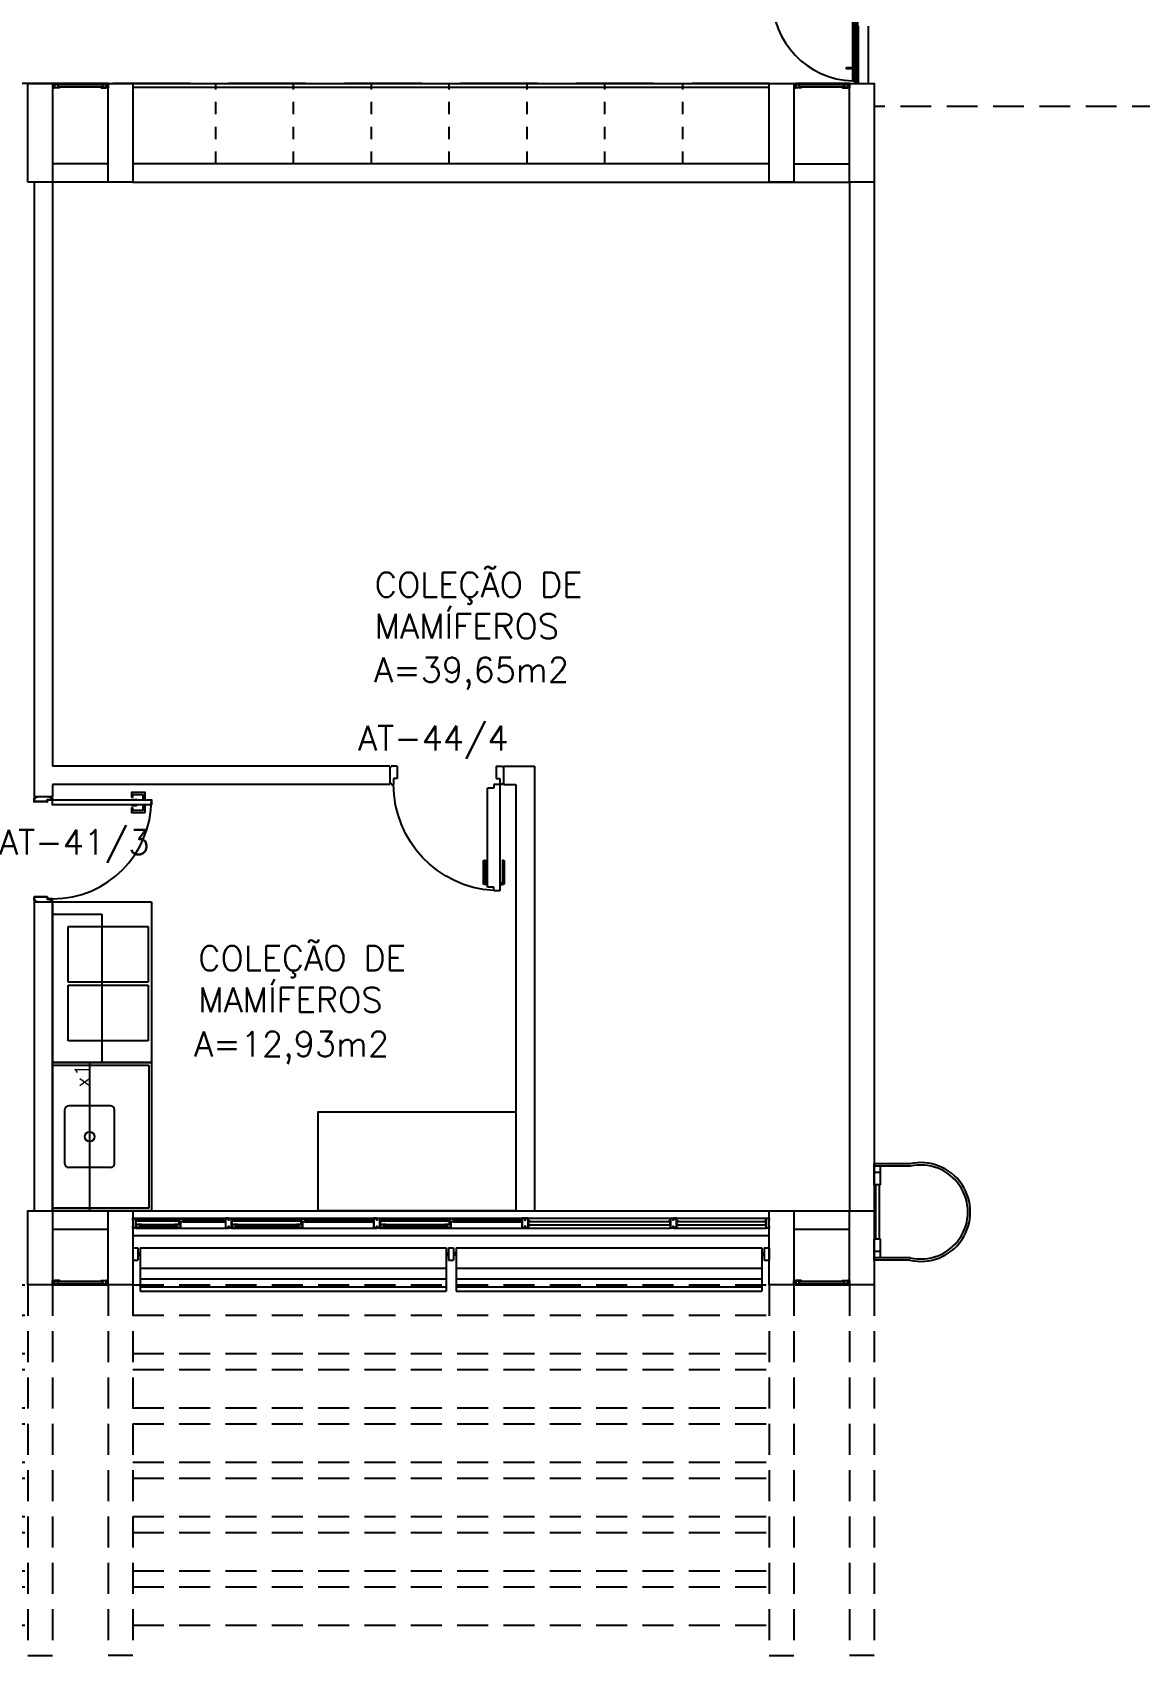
# Model space of a CAD drawing. Header units: millimetres. Extents: x 2128 to 2646, y 1972 to 2207.
# Drawn here: x 2352.65 to 2361.61, y 2006.32 to 2019.45 of the extents above; entities that cross this region are included whole.
import ezdxf

# ---------------------------------------------------------------- set-up
doc = ezdxf.new("R2010")
doc.units = ezdxf.units.MM
doc.linetypes.add('HIDDEN', pattern=[0.375, 0.25, -0.125])
doc.linetypes.add('HIDDEN2', pattern=[4.7625, 3.175, -1.5875])
for name, color, linetype in [('AM-PROJEÇÃO', 1, 'HIDDEN2'), ('AM-TEXTO', 2, 'Continuous'), ('AR-ALV', 2, 'Continuous'), ('AR-ARMÁRIOINF', 1, 'Continuous'), ('AR-ARMÁRIOSUP', 1, 'Continuous'), ('AR-BANCADAS', 1, 'Continuous'), ('AR-CORRIMAO-V', 52, 'Continuous'), ('AR-ESQ', 1, 'Continuous'), ('AR-ESTC', 3, 'Continuous'), ('AR-PORTA', 1, 'Continuous'), ('AR-PROJ', 1, 'HIDDEN'), ('AR-VIDRO', 2, 'Continuous'), ('BC- VISTA', 1, 'Continuous'), ('BC-CUBA', 1, 'Continuous'), ('BR-LINHAS', 1, 'Continuous'), ('BR-MONTANTE', 242, 'Continuous'), ('BR-PAINEL', 1, 'Continuous'), ('BR-SUPORTE', 1, 'Continuous'), ('COZ1', 1, 'Continuous'), ('DT-ESQ-BAGUETE-C', 1, 'Continuous'), ('DT-ESQ-BAGUETE-V', 1, 'Continuous'), ('DT-ESQ-CHAPA DOBRADA-V', 1, 'Continuous'), ('DT-ESQ-MARCO-V', 1, 'Continuous'), ('DT-ESQ-PERFIL CADEIRA-C', 2, 'Continuous'), ('DT-ESQ-PERFIL CADEIRA-V', 2, 'Continuous'), ('DT-ESQ-PERFIL U SIMPLES-C', 2, 'Continuous'), ('DT-ESQ-PERFIL U-C', 2, 'Continuous'), ('DT-ESQ-PERFIL U-V', 1, 'Continuous'), ('DT-ESQ-VENEZIANA-C', 1, 'Continuous'), ('DT-ESQ-VENEZIANA-V', 1, 'Continuous'), ('DT-ESQ-VIDRO-C', 2, 'Continuous'), ('DT-TXTMOD', 1, 'Continuous'), ('ENDEREÇO', 2, 'Continuous'), ('EQUIPAMENTO', 2, 'Continuous'), ('maçaneta', 1, 'Continuous'), ('montantes', 1, 'Continuous'), ('mov', 1, 'Continuous'), ('PG-PROJ', 1, 'HIDDEN'), ('PLAT-CONG', 7, 'Continuous'), ('PM-PERFIL U-C', 2, 'Continuous'), ('pm1', 2, 'Continuous'), ('pm2', 2, 'Continuous'), ('TEXTO', 2, 'Continuous'), ('Área', 2, 'Continuous')]:
    doc.layers.add(name, color=color, linetype=linetype)
doc.styles.add('S10', font='simplex.shx', dxfattribs={"height": 0.1})
doc.styles.add('S12', font='simplex.shx', dxfattribs={"width": 1.1, "height": 0.12})
doc.styles.add('UNB-100', font='simplex.shx', dxfattribs={"height": 0.2})
doc.styles.add('UNB1-100', font='simplex.shx', dxfattribs={"height": 0.2})

# ---------------------------------------------------------------- blocks, each defined once
blk = doc.blocks.new('A$C53EB3577')
at = {"layer": 'AR-CORRIMAO-V'}
for p, q in [((4.075, 6.008), (4.075, 5.546)), ((4.155, 6.008), (4.155, 5.546))]:
    blk.add_line(p, q, dxfattribs=at)
at = {"layer": 'AR-PROJ'}
blk.add_line((6.916, 5.358), (4.205, 5.358), dxfattribs=at)
blk = doc.blocks.new('pe80-alv-01p')
at = {"layer": 'maçaneta'}
for p, q in [((-0.165, 0.775), (-0.165, 0.945)), ((-0.13, 0.96), (-0.15, 0.96)), ((-0.15, 0.76), (-0.15, 0.945)), ((-0.13, 0.945), (-0.15, 0.945)), ((-0.03, 0.96), (-0.01, 0.96)), ((-0.03, 0.945), (-0.01, 0.945)), ((-0.01, 0.76), (-0.01, 0.945)), ((0.005, 0.775), (0.005, 0.945))]:
    blk.add_line(p, q, dxfattribs=at)
for centre, start, end in [((-0.15, 0.945), 90, 180), ((-0.01, 0.945), 360, 90), ((-0.15, 0.775), 180, 270), ((-0.01, 0.775), 270, 360)]:
    blk.add_arc(centre, 0.015, start, end, dxfattribs=at)
at = {"layer": 'mov'}
blk.add_arc((-0.03, 0.15), 0.86, 93.333, 180, dxfattribs=at)
at = {"layer": 'pm1'}
for p, q in [((-0.13, 0.98), (-0.13, 0.18)), ((-0.08, 0.98), (-0.13, 0.98)), ((-0.03, 1.01), (-0.08, 1.01)), ((-0.08, 1.01), (-0.08, 0.98)), ((-0.03, 1.01), (-0.03, 1.01)), ((-0.03, 0.15), (-0.03, 1.01)), ((-0.91, 0.14), (-0.92, 0.14)), ((-0.92, 0.01), (-0.92, 0.14)), ((-0.91, 0.15), (-0.89, 0.15)), ((-0.91, 0.15), (-0.91, 0.14)), ((-0.89, 0.1), (-0.89, 0.15)), ((-0.08, 0.18), (-0.13, 0.18)), ((-0.08, 0.15), (-0.08, 0.18)), ((-0.03, 0.15), (-0.08, 0.15)), ((-0.01, 0.15), (-0.03, 0.15)), ((-0.03, 0.1), (-0.03, 0.15)), ((-0.03, 0.15), (-0.03, 0.15)), ((-0.01, 0.15), (-0.01, 0.14)), ((0.01, 0.15), (0.01, 0.15)), ((-0.91, 0.01), (-0.92, 0.01)), ((-0.91, 0), (-0.91, 0.01)), ((-0.86, 0.1), (-0.89, 0.1)), ((-0.86, 0), (-0.86, 0.1)), ((-0.86, 0), (-0.86, 0)), ((-0.06, 0), (-0.06, 0.1)), ((-0.06, 0.1), (-0.03, 0.1)), ((-0.06, 0), (-0.06, 0)), ((-0.06, 0), (-0.01, 0)), ((-0.01, 0), (-0.01, 0.01)), ((-0.86, 0), (-0.91, 0))]:
    blk.add_line(p, q, dxfattribs=at)
at = {"layer": 'pm2'}
for p, q in [((-0.01, 0.14), (0, 0.14)), ((0, 0.01), (0, 0.14)), ((-0.01, 0.01), (0, 0.01))]:
    blk.add_line(p, q, dxfattribs=at)
blk = doc.blocks.new('CUBAbnc-01P')
at = {"layer": 'COZ1'}
for p, q in [((-0.25, -0.4705), (-0.25, -0.1305)), ((-0.22, -0.1005), (0.22, -0.1005)), ((0.25, -0.4705), (0.25, -0.1305)), ((-0.22, -0.5005), (0.22, -0.5005))]:
    blk.add_line(p, q, dxfattribs=at)
blk.add_circle((0, -0.3005), 0.04, dxfattribs=at)
for centre, start, end in [((-0.22, -0.1305), 90, 180), ((0.22, -0.1305), 0, 90), ((-0.22, -0.4705), 180, 270), ((0.22, -0.4705), 270, 0)]:
    blk.add_arc(centre, 0.03, start, end, dxfattribs=at)
blk = doc.blocks.new('BCP01')
at = {"layer": 'BC- VISTA'}
for p, q in [((0, -0.02), (0.78, -0.02)), ((0.78, -0.02), (0.78, -1.18)), ((0.78, -1.18), (0, -1.18))]:
    blk.add_line(p, q, dxfattribs=at)
blk.add_lwpolyline([(0.8, 0), (0.8, -1.2), (0, -1.2), (0, 0)], close=True, dxfattribs=at)
at = {"layer": 'BC-CUBA', "rotation": 90}
blk.add_blockref('CUBAbnc-01P', (0, -0.6), dxfattribs=at)
blk = doc.blocks.new('BCP12')
at = {"layer": 'BC- VISTA'}
blk.add_lwpolyline([(0.8, 0), (0.8, -1.3), (0, -1.3), (0, 0)], close=True, dxfattribs=at)
blk = doc.blocks.new('AIRG1')
at = {"layer": 'AM-PROJEÇÃO'}
blk.add_lwpolyline([(0, 0), (0.45, 0), (0.45, -0.65), (0, -0.65)], close=True, dxfattribs=at)
blk = doc.blocks.new('BCL11')
at = {"layer": 'BC- VISTA'}
blk.add_lwpolyline([(0.8, 0), (0.8, -1.6), (0, -1.6), (0, 0)], close=True, dxfattribs=at)
blk = doc.blocks.new('PS4')
at = {"layer": 'AM-PROJEÇÃO'}
blk.add_lwpolyline([(0.3, 0), (0.3, -1.2), (0, -1.2), (0, 0)], close=True, dxfattribs=at)
blk = doc.blocks.new('AS4')
at = {"layer": 'AM-PROJEÇÃO'}
blk.add_lwpolyline([(0.4, 0), (0.4, -1.2), (0, -1.2), (0, 0)], close=True, dxfattribs=at)
blk = doc.blocks.new('EF39-P')
at = {"layer": 'DT-ESQ-BAGUETE-C', "ltscale": 0.1}
for points in [[(0.073, -0.125), (0.06, -0.125), (0.06, -0.124), (0.073, -0.124, 0.414214), (0.073, -0.123), (0.073, -0.112, 0.414214), (0.073, -0.112), (0.06, -0.112), (0.06, -0.11), (0.073, -0.11, -0.414214), (0.075, -0.112), (0.075, -0.124, -0.414214)], [(0.339, -0.125), (0.352, -0.125), (0.352, -0.124), (0.339, -0.124, -0.414214), (0.339, -0.123), (0.339, -0.112, -0.414214), (0.339, -0.112), (0.352, -0.112), (0.352, -0.11), (0.339, -0.11, 0.414214), (0.337, -0.112), (0.337, -0.124, 0.414214)], [(0.422, -0.08), (0.409, -0.08), (0.409, -0.078), (0.422, -0.078, 0.414214), (0.422, -0.078), (0.422, -0.067, 0.414214), (0.422, -0.067), (0.409, -0.067), (0.409, -0.065), (0.422, -0.065, -0.414214), (0.424, -0.067), (0.424, -0.078, -0.414214)], [(0.702, -0.08), (0.715, -0.08), (0.715, -0.078), (0.702, -0.078, -0.414214), (0.702, -0.078), (0.702, -0.067, -0.414214), (0.702, -0.067), (0.715, -0.067), (0.715, -0.065), (0.702, -0.065, 0.414214), (0.7, -0.067), (0.7, -0.078, 0.414214)], [(0.848, -0.125), (0.835, -0.125), (0.835, -0.124), (0.848, -0.124, 0.414214), (0.848, -0.123), (0.848, -0.112, 0.414214), (0.848, -0.112), (0.835, -0.112), (0.835, -0.11), (0.848, -0.11, -0.414214), (0.85, -0.112), (0.85, -0.124, -0.414214)], [(1.326, -0.125), (1.34, -0.125), (1.34, -0.124), (1.327, -0.124, -0.414214), (1.326, -0.123), (1.326, -0.112, -0.414214), (1.327, -0.112), (1.34, -0.112), (1.34, -0.11), (1.326, -0.11, 0.414214), (1.325, -0.112), (1.325, -0.124, 0.414214)], [(1.41, -0.08), (1.396, -0.08), (1.396, -0.078), (1.409, -0.078, 0.414214), (1.41, -0.078), (1.41, -0.067, 0.414214), (1.409, -0.067), (1.396, -0.067), (1.396, -0.065), (1.41, -0.065, -0.414214), (1.411, -0.067), (1.411, -0.078, -0.414214)], [(1.901, -0.08), (1.915, -0.08), (1.915, -0.078), (1.902, -0.078, -0.414214), (1.901, -0.078), (1.901, -0.067, -0.414214), (1.902, -0.067), (1.915, -0.067), (1.915, -0.065), (1.901, -0.065, 0.414214), (1.9, -0.067), (1.9, -0.078, 0.414214)], [(2.048, -0.125), (2.035, -0.125), (2.035, -0.124), (2.048, -0.124, 0.414214), (2.048, -0.123), (2.048, -0.112, 0.414214), (2.048, -0.112), (2.035, -0.112), (2.035, -0.11), (2.048, -0.11, -0.414214), (2.05, -0.112), (2.05, -0.124, -0.414214)], [(2.526, -0.125), (2.54, -0.125), (2.54, -0.124), (2.527, -0.124, -0.414214), (2.526, -0.123), (2.526, -0.112, -0.414214), (2.527, -0.112), (2.54, -0.112), (2.54, -0.11), (2.526, -0.11, 0.414214), (2.525, -0.112), (2.525, -0.124, 0.414214)], [(2.61, -0.08), (2.596, -0.08), (2.596, -0.078), (2.609, -0.078, 0.414214), (2.61, -0.078), (2.61, -0.067, 0.414214), (2.609, -0.067), (2.596, -0.067), (2.596, -0.065), (2.61, -0.065, -0.414214), (2.611, -0.067), (2.611, -0.078, -0.414214)], [(3.101, -0.08), (3.115, -0.08), (3.115, -0.078), (3.102, -0.078, -0.414214), (3.101, -0.078), (3.101, -0.067, -0.414214), (3.102, -0.067), (3.115, -0.067), (3.115, -0.065), (3.101, -0.065, 0.414214), (3.1, -0.067), (3.1, -0.078, 0.414214)]]:
    blk.add_lwpolyline(points, format="xyb", close=True, dxfattribs=at)
at = {"layer": 'DT-ESQ-BAGUETE-V', "ltscale": 0.1}
for p, q in [((0.073, -0.11), (0.339, -0.11)), ((0.422, -0.065), (0.702, -0.065)), ((0.848, -0.11), (1.326, -0.11)), ((1.41, -0.065), (1.901, -0.065)), ((2.048, -0.11), (2.526, -0.11)), ((2.61, -0.065), (3.101, -0.065))]:
    blk.add_line(p, q, dxfattribs=at)
at = {"layer": 'DT-ESQ-CHAPA DOBRADA-V', "ltscale": 0.1}
for p, q in [((0.025, -0.077), (0.374, -0.077)), ((0.025, -0.08), (0.374, -0.08)), ((0.8, -0.077), (1.361, -0.077)), ((0.8, -0.08), (1.361, -0.08)), ((2, -0.077), (2.561, -0.077)), ((2, -0.08), (2.561, -0.08))]:
    blk.add_line(p, q, dxfattribs=at)
at = {"layer": 'DT-ESQ-MARCO-V', "ltscale": 0.1}
for p, q in [((3.198, -0.06), (4.351, -0.06)), ((4.398, -0.06), (5.126, -0.06)), ((3.198, -0.14), (4.351, -0.14)), ((4.398, -0.14), (5.126, -0.14))]:
    blk.add_line(p, q, dxfattribs=at)
at = {"layer": 'DT-ESQ-PERFIL CADEIRA-C', "ltscale": 0.1}
for p, q in [((0.376, -0.088), (0.422, -0.088)), ((0.75, -0.088), (0.702, -0.088)), ((1.363, -0.088), (1.41, -0.088)), ((1.95, -0.088), (1.901, -0.088)), ((2.563, -0.088), (2.61, -0.088)), ((3.15, -0.088), (3.101, -0.088)), ((0.025, -0.134), (0.073, -0.134)), ((0.385, -0.134), (0.339, -0.134)), ((0.8, -0.134), (0.848, -0.134)), ((1.373, -0.134), (1.326, -0.134)), ((2, -0.134), (2.048, -0.134)), ((2.573, -0.134), (2.526, -0.134))]:
    blk.add_line(p, q, dxfattribs=at)
for points in [[(0.073, -0.135), (0.025, -0.135), (0.025, -0.134), (0.06, -0.134, -0.198912), (0.059, -0.133, -0.198913), (0.058, -0.132), (0.058, -0.112, 0.414214), (0.058, -0.112), (0.025, -0.112), (0.025, -0.11), (0.058, -0.11, -0.414214), (0.06, -0.112), (0.06, -0.124), (0.06, -0.125), (0.06, -0.132), (0.073, -0.132, -1)], [(0.339, -0.132, 1), (0.339, -0.135), (0.385, -0.135, 0.414214), (0.387, -0.133), (0.387, -0.112, 0.414214), (0.385, -0.11), (0.354, -0.11, 0.414214), (0.352, -0.112), (0.352, -0.132)], [(0.352, -0.134, 0.198913), (0.354, -0.133, 0.198913), (0.354, -0.132), (0.354, -0.112, -0.414214), (0.354, -0.112), (0.385, -0.112, -0.414214), (0.386, -0.112), (0.386, -0.133, -0.414214), (0.385, -0.134)], [(0.422, -0.087, -1), (0.422, -0.09), (0.376, -0.09, -0.414214), (0.374, -0.088), (0.374, -0.067, -0.414214), (0.376, -0.065), (0.407, -0.065, -0.414214), (0.409, -0.067), (0.409, -0.087)], [(0.409, -0.088, -0.198913), (0.408, -0.088, -0.198913), (0.407, -0.087), (0.407, -0.067, 0.414214), (0.407, -0.067), (0.376, -0.067, 0.414214), (0.375, -0.067), (0.375, -0.088, 0.414214), (0.376, -0.088)], [(0.702, -0.09), (0.75, -0.09), (0.75, -0.088), (0.715, -0.088, 0.198912), (0.716, -0.088, 0.198913), (0.716, -0.087), (0.716, -0.067, -0.414214), (0.717, -0.067), (0.75, -0.067), (0.75, -0.065), (0.716, -0.065, 0.414214), (0.715, -0.067), (0.715, -0.078), (0.715, -0.08), (0.715, -0.087), (0.702, -0.087, 1)], [(0.848, -0.135), (0.8, -0.135), (0.8, -0.134), (0.835, -0.134, -0.198912), (0.834, -0.133, -0.198913), (0.833, -0.132), (0.833, -0.112, 0.414214), (0.833, -0.112), (0.8, -0.112), (0.8, -0.11), (0.833, -0.11, -0.414214), (0.835, -0.112), (0.835, -0.124), (0.835, -0.125), (0.835, -0.132), (0.848, -0.132, -1)], [(1.326, -0.132, 1), (1.326, -0.135), (1.373, -0.135, 0.414214), (1.375, -0.133), (1.375, -0.112, 0.414214), (1.373, -0.11), (1.341, -0.11, 0.414214), (1.34, -0.112), (1.34, -0.132)], [(1.34, -0.134, 0.198913), (1.341, -0.133, 0.198913), (1.341, -0.132), (1.341, -0.112, -0.414214), (1.342, -0.112), (1.373, -0.112, -0.414214), (1.373, -0.112), (1.373, -0.133, -0.414214), (1.373, -0.134)], [(1.41, -0.087, -1), (1.41, -0.09), (1.363, -0.09, -0.414214), (1.361, -0.088), (1.361, -0.067, -0.414214), (1.363, -0.065), (1.395, -0.065, -0.414214), (1.396, -0.067), (1.396, -0.087)], [(1.396, -0.088, -0.198913), (1.395, -0.088, -0.198913), (1.395, -0.087), (1.395, -0.067, 0.414214), (1.394, -0.067), (1.363, -0.067, 0.414214), (1.363, -0.067), (1.363, -0.088, 0.414214), (1.363, -0.088)], [(1.901, -0.09), (1.95, -0.09), (1.95, -0.088), (1.915, -0.088, 0.198912), (1.916, -0.088, 0.198913), (1.916, -0.087), (1.916, -0.067, -0.414214), (1.917, -0.067), (1.95, -0.067), (1.95, -0.065), (1.916, -0.065, 0.414214), (1.915, -0.067), (1.915, -0.078), (1.915, -0.08), (1.915, -0.087), (1.901, -0.087, 1)], [(2.048, -0.135), (2, -0.135), (2, -0.134), (2.035, -0.134, -0.198912), (2.034, -0.133, -0.198913), (2.033, -0.132), (2.033, -0.112, 0.414214), (2.033, -0.112), (2, -0.112), (2, -0.11), (2.033, -0.11, -0.414214), (2.035, -0.112), (2.035, -0.124), (2.035, -0.125), (2.035, -0.132), (2.048, -0.132, -1)], [(2.526, -0.132, 1), (2.526, -0.135), (2.573, -0.135, 0.414214), (2.575, -0.133), (2.575, -0.112, 0.414214), (2.573, -0.11), (2.541, -0.11, 0.414214), (2.54, -0.112), (2.54, -0.132)], [(2.54, -0.134, 0.198913), (2.541, -0.133, 0.198913), (2.541, -0.132), (2.541, -0.112, -0.414214), (2.542, -0.112), (2.573, -0.112, -0.414214), (2.573, -0.112), (2.573, -0.133, -0.414214), (2.573, -0.134)], [(2.61, -0.087, -1), (2.61, -0.09), (2.563, -0.09, -0.414214), (2.561, -0.088), (2.561, -0.067, -0.414214), (2.563, -0.065), (2.595, -0.065, -0.414214), (2.596, -0.067), (2.596, -0.087)], [(2.596, -0.088, -0.198913), (2.595, -0.088, -0.198913), (2.595, -0.087), (2.595, -0.067, 0.414214), (2.594, -0.067), (2.563, -0.067, 0.414214), (2.563, -0.067), (2.563, -0.088, 0.414214), (2.563, -0.088)], [(3.101, -0.09), (3.15, -0.09), (3.15, -0.088), (3.115, -0.088, 0.198912), (3.116, -0.088, 0.198913), (3.116, -0.087), (3.116, -0.067, -0.414214), (3.117, -0.067), (3.15, -0.067), (3.15, -0.065), (3.116, -0.065, 0.414214), (3.115, -0.067), (3.115, -0.078), (3.115, -0.08), (3.115, -0.087), (3.101, -0.087, 1)]]:
    blk.add_lwpolyline(points, format="xyb", close=True, dxfattribs=at)
at = {"layer": 'DT-ESQ-PERFIL CADEIRA-V', "ltscale": 0.1}
for p, q in [((0.407, -0.09), (0.702, -0.09)), ((1.395, -0.09), (1.901, -0.09)), ((2.595, -0.09), (3.101, -0.09)), ((0.073, -0.135), (0.339, -0.135)), ((0.848, -0.135), (1.326, -0.135)), ((2.048, -0.135), (2.526, -0.135))]:
    blk.add_line(p, q, dxfattribs=at)
at = {"layer": 'DT-ESQ-PERFIL U SIMPLES-C', "ltscale": 0.1}
for points in [[(0.376, -0.102), (0.384, -0.102), (0.384, -0.1), (0.376, -0.1, -0.414214), (0.375, -0.1), (0.375, -0.092, -0.414214), (0.376, -0.091), (0.384, -0.091), (0.384, -0.09), (0.376, -0.09, 0.414214), (0.374, -0.092), (0.374, -0.1, 0.414214)], [(0.385, -0.098), (0.377, -0.098), (0.377, -0.1), (0.385, -0.1, -0.414214), (0.386, -0.1), (0.386, -0.108, -0.414214), (0.385, -0.108), (0.377, -0.108), (0.377, -0.11), (0.385, -0.11, 0.414214), (0.387, -0.108), (0.387, -0.1, 0.414214)], [(1.363, -0.102), (1.371, -0.102), (1.371, -0.1), (1.363, -0.1, -0.414214), (1.363, -0.1), (1.363, -0.092, -0.414214), (1.363, -0.091), (1.371, -0.091), (1.371, -0.09), (1.363, -0.09, 0.414214), (1.361, -0.092), (1.361, -0.1, 0.414214)], [(1.373, -0.098), (1.365, -0.098), (1.365, -0.1), (1.373, -0.1, -0.414214), (1.373, -0.1), (1.373, -0.108, -0.414214), (1.373, -0.108), (1.365, -0.108), (1.365, -0.11), (1.373, -0.11, 0.414214), (1.375, -0.108), (1.375, -0.1, 0.414214)], [(2.563, -0.102), (2.571, -0.102), (2.571, -0.1), (2.563, -0.1, -0.414214), (2.563, -0.1), (2.563, -0.092, -0.414214), (2.563, -0.091), (2.571, -0.091), (2.571, -0.09), (2.563, -0.09, 0.414214), (2.561, -0.092), (2.561, -0.1, 0.414214)], [(2.573, -0.098), (2.565, -0.098), (2.565, -0.1), (2.573, -0.1, -0.414214), (2.573, -0.1), (2.573, -0.108, -0.414214), (2.573, -0.108), (2.565, -0.108), (2.565, -0.11), (2.573, -0.11, 0.414214), (2.575, -0.108), (2.575, -0.1, 0.414214)]]:
    blk.add_lwpolyline(points, format="xyb", close=True, dxfattribs=at)
at = {"layer": 'DT-ESQ-PERFIL U-C', "ltscale": 0.1}
for points in [[(0, -0.062, -0.414214), (0.001, -0.06), (0.023, -0.06, -0.414214), (0.025, -0.062), (0.025, -0.139, -0.414214), (0.023, -0.14), (0.001, -0.14, -0.414214), (0, -0.139), (0, -0.125), (0.001, -0.125), (0.001, -0.138, 0.414214), (0.002, -0.139), (0.023, -0.139, 0.414214), (0.023, -0.138), (0.023, -0.062, 0.414214), (0.023, -0.062), (0.002, -0.062, 0.414214), (0.001, -0.062), (0.001, -0.075), (0, -0.075)], [(0.775, -0.062, 0.414214), (0.773, -0.06), (0.751, -0.06, 0.414214), (0.75, -0.062), (0.75, -0.139, 0.414214), (0.751, -0.14), (0.773, -0.14, 0.414214), (0.775, -0.139), (0.775, -0.125), (0.773, -0.125), (0.773, -0.138, -0.414214), (0.773, -0.139), (0.752, -0.139, -0.414214), (0.751, -0.138), (0.751, -0.062, -0.414214), (0.752, -0.062), (0.773, -0.062, -0.414214), (0.773, -0.062), (0.773, -0.075), (0.775, -0.075)], [(0.775, -0.062, -0.414214), (0.776, -0.06), (0.798, -0.06, -0.414214), (0.8, -0.062), (0.8, -0.139, -0.414214), (0.798, -0.14), (0.776, -0.14, -0.414214), (0.775, -0.139), (0.775, -0.125), (0.776, -0.125), (0.776, -0.138, 0.414214), (0.777, -0.139), (0.798, -0.139, 0.414214), (0.798, -0.138), (0.798, -0.062, 0.414214), (0.798, -0.062), (0.777, -0.062, 0.414214), (0.776, -0.062), (0.776, -0.075), (0.775, -0.075)], [(1.975, -0.062, 0.414214), (1.973, -0.06), (1.951, -0.06, 0.414214), (1.95, -0.062), (1.95, -0.139, 0.414214), (1.951, -0.14), (1.973, -0.14, 0.414214), (1.975, -0.139), (1.975, -0.125), (1.973, -0.125), (1.973, -0.138, -0.414214), (1.973, -0.139), (1.952, -0.139, -0.414214), (1.951, -0.138), (1.951, -0.062, -0.414214), (1.952, -0.062), (1.973, -0.062, -0.414214), (1.973, -0.062), (1.973, -0.075), (1.975, -0.075)], [(1.975, -0.062, -0.414214), (1.976, -0.06), (1.998, -0.06, -0.414214), (2, -0.062), (2, -0.139, -0.414214), (1.998, -0.14), (1.976, -0.14, -0.414214), (1.975, -0.139), (1.975, -0.125), (1.976, -0.125), (1.976, -0.138, 0.414214), (1.977, -0.139), (1.998, -0.139, 0.414214), (1.998, -0.138), (1.998, -0.062, 0.414214), (1.998, -0.062), (1.977, -0.062, 0.414214), (1.976, -0.062), (1.976, -0.075), (1.975, -0.075)], [(3.175, -0.062, 0.414214), (3.173, -0.06), (3.151, -0.06, 0.414214), (3.15, -0.062), (3.15, -0.139, 0.414214), (3.151, -0.14), (3.173, -0.14, 0.414214), (3.175, -0.139), (3.175, -0.125), (3.173, -0.125), (3.173, -0.138, -0.414214), (3.173, -0.139), (3.152, -0.139, -0.414214), (3.151, -0.138), (3.151, -0.062, -0.414214), (3.152, -0.062), (3.173, -0.062, -0.414214), (3.173, -0.062), (3.173, -0.075), (3.175, -0.075)], [(3.2, -0.123), (3.2, -0.086), (3.213, -0.086, 1), (3.213, -0.083), (3.2, -0.083), (3.2, -0.062, 0.414214), (3.198, -0.06), (3.176, -0.06, 0.414214), (3.175, -0.062), (3.175, -0.075), (3.176, -0.075), (3.176, -0.062), (3.198, -0.062), (3.198, -0.083, 0.414214), (3.2, -0.084, 0.414214), (3.198, -0.086), (3.198, -0.123), (3.198, -0.139), (3.176, -0.139), (3.176, -0.125), (3.175, -0.125), (3.175, -0.139, 0.414214), (3.176, -0.14), (3.198, -0.14, 0.414214), (3.2, -0.139)], [(3.215, -0.086), (3.201, -0.086, 0.414214), (3.2, -0.087), (3.2, -0.114, 0.414214), (3.201, -0.116), (3.215, -0.116), (3.215, -0.114), (3.201, -0.114), (3.201, -0.087), (3.215, -0.087)], [(4.35, -0.123), (4.35, -0.086), (4.336, -0.086, -1), (4.336, -0.083), (4.35, -0.083), (4.35, -0.062, -0.414214), (4.351, -0.06), (4.373, -0.06, -0.414214), (4.375, -0.062), (4.375, -0.075), (4.373, -0.075), (4.373, -0.062), (4.351, -0.062), (4.351, -0.083, -0.414214), (4.35, -0.084, -0.414214), (4.351, -0.086), (4.351, -0.123), (4.351, -0.139), (4.373, -0.139), (4.373, -0.125), (4.375, -0.125), (4.375, -0.139, -0.414214), (4.373, -0.14), (4.351, -0.14, -0.414214), (4.35, -0.139)], [(4.335, -0.086), (4.348, -0.086, -0.414214), (4.35, -0.087), (4.35, -0.114, -0.414214), (4.348, -0.116), (4.335, -0.116), (4.335, -0.114), (4.348, -0.114), (4.348, -0.087), (4.335, -0.087)], [(4.4, -0.123), (4.4, -0.086), (4.413, -0.086, 1), (4.413, -0.083), (4.4, -0.083), (4.4, -0.062, 0.414214), (4.398, -0.06), (4.376, -0.06, 0.414214), (4.375, -0.062), (4.375, -0.075), (4.376, -0.075), (4.376, -0.062), (4.398, -0.062), (4.398, -0.083, 0.414214), (4.4, -0.084, 0.414214), (4.398, -0.086), (4.398, -0.123), (4.398, -0.139), (4.376, -0.139), (4.376, -0.125), (4.375, -0.125), (4.375, -0.139, 0.414214), (4.376, -0.14), (4.398, -0.14, 0.414214), (4.4, -0.139)], [(4.415, -0.086), (4.401, -0.086, 0.414214), (4.4, -0.087), (4.4, -0.114, 0.414214), (4.401, -0.116), (4.415, -0.116), (4.415, -0.114), (4.401, -0.114), (4.401, -0.087), (4.415, -0.087)], [(5.125, -0.123), (5.125, -0.086), (5.111, -0.086, -1), (5.111, -0.083), (5.125, -0.083), (5.125, -0.062, -0.414214), (5.126, -0.06), (5.148, -0.06, -0.414214), (5.15, -0.062), (5.15, -0.075), (5.148, -0.075), (5.148, -0.062), (5.126, -0.062), (5.126, -0.083, -0.414214), (5.125, -0.084, -0.414214), (5.126, -0.086), (5.126, -0.123), (5.126, -0.139), (5.148, -0.139), (5.148, -0.125), (5.15, -0.125), (5.15, -0.139, -0.414214), (5.148, -0.14), (5.126, -0.14, -0.414214), (5.125, -0.139)], [(5.11, -0.086), (5.123, -0.086, -0.414214), (5.125, -0.087), (5.125, -0.114, -0.414214), (5.123, -0.116), (5.11, -0.116), (5.11, -0.114), (5.123, -0.114), (5.123, -0.087), (5.11, -0.087)]]:
    blk.add_lwpolyline(points, format="xyb", close=True, dxfattribs=at)
for points in [[(3.2, -0.084), (3.213, -0.084)], [(4.35, -0.084), (4.336, -0.084)], [(4.4, -0.084), (4.413, -0.084)], [(5.125, -0.084), (5.111, -0.084)]]:
    blk.add_lwpolyline(points, dxfattribs=at)
at = {"layer": 'DT-ESQ-PERFIL U-V', "ltscale": 0.1}
for p, q in [((0.023, -0.06), (0.751, -0.06)), ((0.798, -0.06), (1.951, -0.06)), ((1.998, -0.06), (3.151, -0.06)), ((0.023, -0.14), (0.751, -0.14)), ((0.798, -0.14), (1.951, -0.14)), ((1.998, -0.14), (3.151, -0.14))]:
    blk.add_line(p, q, dxfattribs=at)
at = {"layer": 'DT-ESQ-VENEZIANA-C', "ltscale": 0.1}
for p, q in [((3.201, -0.113), (4.348, -0.113)), ((3.201, -0.114), (4.348, -0.114)), ((4.401, -0.113), (5.123, -0.113)), ((4.401, -0.114), (5.123, -0.114))]:
    blk.add_line(p, q, dxfattribs=at)
at = {"layer": 'DT-ESQ-VENEZIANA-V', "ltscale": 0.1}
for p, q in [((3.201, -0.087), (4.348, -0.087)), ((4.401, -0.087), (5.123, -0.087))]:
    blk.add_line(p, q, dxfattribs=at)
at = {"layer": 'DT-ESQ-VIDRO-C', "ltscale": 0.1}
for points in [[(0.063, -0.13), (0.063, -0.127), (0.349, -0.127), (0.349, -0.13)], [(0.712, -0.085), (0.712, -0.082), (0.411, -0.082), (0.411, -0.085)], [(0.838, -0.13), (0.838, -0.127), (1.337, -0.127), (1.337, -0.13)], [(1.912, -0.085), (1.912, -0.082), (1.399, -0.082), (1.399, -0.085)], [(2.038, -0.13), (2.038, -0.127), (2.537, -0.127), (2.537, -0.13)], [(3.112, -0.085), (3.112, -0.082), (2.599, -0.082), (2.599, -0.085)]]:
    blk.add_lwpolyline(points, close=True, dxfattribs=at)
at = {"layer": 'DT-TXTMOD', "ltscale": 0.1, "style": 'S10', "flags": 3}
for tag, p in [('M01', (0.025, -0.28)), ('M02', (0.325, -0.28)), ('M03', (0.627, -0.28)), ('M04', (0.929, -0.28)), ('M05', (1.231, -0.28)), ('M06', (1.532, -0.28)), ('M07', (1.834, -0.28)), ('M08', (2.136, -0.28)), ('M09', (2.438, -0.28)), ('M10', (2.739, -0.28)), ('M11', (3.041, -0.28)), ('M12', (3.343, -0.28)), ('M13', (3.645, -0.28)), ('M14', (3.946, -0.28)), ('M15', (4.248, -0.28)), ('M16', (4.55, -0.28)), ('M17', (4.852, -0.28))]:
    blk.add_attdef(tag, p, '', height=0.1, dxfattribs=at)
blk = doc.blocks.new('EF01-P')
at = {"layer": 'DT-ESQ-BAGUETE-C', "ltscale": 0.1}
for points in [[(0.002, 0.035), (0.015, 0.035), (0.015, 0.033), (0.002, 0.033), (0.002, 0.005), (0.015, 0.005), (0.015, 0.004), (0.002, 0.004, -0.414214), (0, 0.005), (0, 0.033, -0.414214)], [(0.448, 0.035), (0.435, 0.035), (0.435, 0.033), (0.448, 0.033), (0.448, 0.005), (0.435, 0.005), (0.435, 0.004), (0.448, 0.004, 0.414214), (0.45, 0.005), (0.45, 0.033, 0.414214)]]:
    blk.add_lwpolyline(points, format="xyb", close=True, dxfattribs=at)
at = {"layer": 'DT-ESQ-PERFIL CADEIRA-C', "ltscale": 0.1}
for points in [[(0.01, 0.002), (0.01, 0.003), (0.002, 0.003, 1), (0.002, 0), (0.015, 0, 0.414214), (0.016, 0.002), (0.016, 0.033), (0.043, 0.033)], [(0.043, 0.006), (0.018, 0.006), (0.018, 0.016), (0.016, 0.016), (0.016, 0.006, 0.414214), (0.018, 0.005), (0.043, 0.005), (0.056, 0.005, 1), (0.056, 0.008), (0.043, 0.008), (0.043, 0.02), (0.043, 0.032), (0.056, 0.032, 1), (0.056, 0.035), (0.043, 0.035), (0.016, 0.035, 0.414214), (0.015, 0.033), (0.015, 0.002), (0.002, 0.002)], [(0.041, 0.02), (0.041, 0.032, -0.414214), (0.043, 0.033), (0.056, 0.033)], [(0.041, 0.02), (0.041, 0.008, 0.414214), (0.043, 0.006), (0.056, 0.006)], [(0.407, 0.006), (0.432, 0.006), (0.432, 0.016), (0.433, 0.016), (0.433, 0.006, -0.414214), (0.432, 0.005), (0.407, 0.005), (0.394, 0.005, -1), (0.394, 0.008), (0.407, 0.008), (0.407, 0.02), (0.407, 0.032), (0.394, 0.032, -1), (0.394, 0.035), (0.407, 0.035), (0.433, 0.035, -0.414214), (0.435, 0.033), (0.435, 0.002), (0.448, 0.002)], [(0.408, 0.02), (0.408, 0.032, 0.414214), (0.407, 0.033), (0.394, 0.033)], [(0.408, 0.02), (0.408, 0.008, -0.414214), (0.407, 0.006), (0.394, 0.006)], [(0.44, 0.002), (0.44, 0.003), (0.448, 0.003, -1), (0.448, 0), (0.435, 0, -0.414214), (0.433, 0.002), (0.433, 0.033), (0.407, 0.033)]]:
    blk.add_lwpolyline(points, format="xyb", dxfattribs=at)
at = {"layer": 'DT-ESQ-PERFIL CADEIRA-V', "ltscale": 0.1}
blk.add_line((0.015, 0), (0.435, 0), dxfattribs=at)
at = {"layer": 'DT-ESQ-VENEZIANA-C', "ltscale": 0.1}
for p, q in [((0.043, 0.011), (0.407, 0.011)), ((0.043, 0.009), (0.407, 0.009))]:
    blk.add_line(p, q, dxfattribs=at)
at = {"layer": 'DT-ESQ-VENEZIANA-V', "ltscale": 0.1}
blk.add_line((0.043, 0.031), (0.407, 0.031), dxfattribs=at)
blk = doc.blocks.new('PV1')
at = {"layer": 'AR-VIDRO'}
for p, q in [((0.682, 0.02), (0.005, 0.02)), ((0.682, 0.005), (0.005, 0.005)), ((0.022, 0.044), (0.022, 0.029)), ((0.022, 0.044), (0.688, 0.044)), ((0.022, 0.029), (0.688, 0.029)), ((2.703, 0.044), (2.037, 0.044)), ((2.703, 0.029), (2.037, 0.029)), ((2.043, 0.02), (2.72, 0.02)), ((2.043, 0.005), (2.72, 0.005)), ((2.703, 0.044), (2.703, 0.029))]:
    blk.add_line(p, q, dxfattribs=at)
at = {"layer": 'maçaneta'}
for p, q in [((0.112, 0.044), (0.112, 0.049)), ((0.112, 0.049), (0.132, 0.049)), ((0.117, 0.099), (0.127, 0.099)), ((0.117, 0.049), (0.117, 0.099)), ((0.127, 0.049), (0.127, 0.099)), ((0.132, 0.044), (0.132, 0.049)), ((2.613, 0.049), (2.593, 0.049)), ((2.593, 0.044), (2.593, 0.049)), ((2.598, 0.049), (2.598, 0.099)), ((2.608, 0.099), (2.598, 0.099)), ((2.608, 0.049), (2.608, 0.099)), ((2.613, 0.044), (2.613, 0.049))]:
    blk.add_line(p, q, dxfattribs=at)
at = {"layer": 'montantes'}
for p, q in [((0, 0), (0, 0.025)), ((0, 0.025), (0.02, 0.025)), ((0, 0), (0.02, 0)), ((0.005, 0.005), (0.005, 0.02)), ((0.02, 0.02), (0.02, 0.025)), ((0.02, 0), (0.02, 0.005)), ((0.642, 0.049), (0.693, 0.049)), ((0.642, 0.025), (0.693, 0.025)), ((0.688, 0.025), (0.668, 0.025)), ((0.668, 0.02), (0.668, 0.025)), ((0.668, 0), (0.668, 0.005)), ((0.688, 0), (0.668, 0)), ((0.682, 0.005), (0.682, 0.02)), ((0.688, 0.044), (0.688, 0.029)), ((0.688, 0), (0.688, 0.025)), ((0.693, 0.049), (0.693, 0.025)), ((2.032, 0.049), (2.032, 0.025)), ((2.082, 0.049), (2.032, 0.049)), ((2.082, 0.025), (2.032, 0.025)), ((2.037, 0.044), (2.037, 0.029)), ((2.037, 0.025), (2.057, 0.025)), ((2.037, 0), (2.037, 0.025)), ((2.037, 0), (2.057, 0)), ((2.043, 0.005), (2.043, 0.02)), ((2.057, 0.02), (2.057, 0.025)), ((2.057, 0), (2.057, 0.005)), ((2.705, 0.02), (2.705, 0.025)), ((2.725, 0.025), (2.705, 0.025)), ((2.705, 0), (2.705, 0.005)), ((2.725, 0), (2.705, 0)), ((2.72, 0.005), (2.72, 0.02)), ((2.725, 0), (2.725, 0.025))]:
    blk.add_line(p, q, dxfattribs=at)
for centre in [(0.693, 0.02), (2.032, 0.02)]:
    blk.add_circle(centre, 0.005, dxfattribs=at)
for centre, start, end in [((0.642, 0.044), 90, 180), ((0.642, 0.03), 180, 270), ((2.082, 0.044), 0, 90), ((2.082, 0.03), 270, 0)]:
    blk.add_arc(centre, 0.005, start, end, dxfattribs=at)
at = {"layer": 'mov'}
for centre, start, end in [((0.692, 0.025), 0, 178.3547), ((2.033, 0.025), 1.6453, 180)]:
    blk.add_arc(centre, 0.671, start, end, dxfattribs=at)
blk = doc.blocks.new('BR-MODULO1')
at = {"layer": 'BR-LINHAS'}
for p, q in [((0.06, -0.265), (2.535, -0.265)), ((0.06, -0.352), (2.535, -0.352)), ((2.615, -0.265), (5.09, -0.265)), ((2.615, -0.352), (5.09, -0.352)), ((0.06, -0.415), (2.535, -0.415)), ((2.615, -0.415), (5.09, -0.415))]:
    blk.add_line(p, q, dxfattribs=at)
at = {"layer": 'BR-MONTANTE'}
for p, q in [((0, -0.1), (0, -0.2)), ((0, -0.1), (0.04, -0.1)), ((0.04, -0.1), (0.04, -0.2)), ((2.555, -0.1), (2.595, -0.1)), ((2.555, -0.1), (2.555, -0.2)), ((2.595, -0.1), (2.595, -0.2)), ((5.11, -0.1), (5.11, -0.2)), ((5.11, -0.1), (5.15, -0.1)), ((5.15, -0.1), (5.15, -0.2)), ((0, -0.2), (0.04, -0.2)), ((2.555, -0.2), (2.595, -0.2)), ((5.11, -0.2), (5.15, -0.2))]:
    blk.add_line(p, q, dxfattribs=at)
at = {"layer": 'BR-PAINEL'}
for p, q in [((0.06, -0.1), (2.535, -0.1)), ((0.06, -0.1), (0.06, -0.45)), ((2.535, -0.1), (2.535, -0.45)), ((2.615, -0.1), (2.615, -0.45)), ((2.615, -0.1), (5.09, -0.1)), ((5.09, -0.1), (5.09, -0.45)), ((0.06, -0.45), (2.535, -0.45)), ((2.615, -0.45), (5.09, -0.45))]:
    blk.add_line(p, q, dxfattribs=at)
at = {"layer": 'BR-SUPORTE'}
for p, q in [((0.04, -0.14), (0.06, -0.14)), ((0.04, -0.16), (0.06, -0.16)), ((0.05, -0.14), (0.05, -0.16)), ((2.535, -0.14), (2.555, -0.14)), ((2.535, -0.16), (2.555, -0.16)), ((2.545, -0.14), (2.545, -0.16)), ((2.615, -0.14), (2.595, -0.14)), ((2.615, -0.16), (2.595, -0.16)), ((2.605, -0.14), (2.605, -0.16)), ((5.09, -0.14), (5.11, -0.14)), ((5.09, -0.16), (5.11, -0.16)), ((5.1, -0.14), (5.1, -0.16))]:
    blk.add_line(p, q, dxfattribs=at)
blk = doc.blocks.new('PG-MODULO1-PJ-B')
at = {"layer": 'PG-PROJ'}
for p, q in [((0, 0), (0, -3)), ((5.55, 0), (5.55, -3)), ((0.2, 0), (5.35, 0)), ((0.2, 0), (0.2, -3)), ((5.35, 0), (5.35, -3)), ((0.2, -0.245), (5.35, -0.245)), ((0.2, -0.555), (5.35, -0.555)), ((0.2, -0.685), (5.35, -0.685)), ((0.2, -0.995), (5.35, -0.995)), ((0.2, -1.125), (5.35, -1.125)), ((0.2, -1.435), (5.35, -1.435)), ((0.2, -1.565), (5.35, -1.565)), ((0.2, -1.875), (5.35, -1.875)), ((0.2, -2.005), (5.35, -2.005)), ((0.2, -2.315), (5.35, -2.315)), ((0.2, -2.445), (5.35, -2.445)), ((0.2, -2.755), (5.35, -2.755)), ((0.2, -3), (0, -3)), ((5.35, -3), (5.55, -3))]:
    blk.add_line(p, q, dxfattribs=at)
blk = doc.blocks.new('PM3')
at = {"layer": 'maçaneta'}
for points in [[(0.02, 0.825), (-0.035, 0.825), (-0.035, 0.715), (0, 0.715), (0, 0.725), (-0.02, 0.725), (-0.02, 0.804, -0.414214), (-0.019, 0.805), (0.02, 0.805)], [(0.125, 0.825), (0.07, 0.825), (0.07, 0.805), (0.108, 0.805, -0.414214), (0.11, 0.804), (0.11, 0.725), (0.09, 0.725), (0.09, 0.715), (0.125, 0.715)]]:
    blk.add_lwpolyline(points, format="xyb", close=True, dxfattribs=at)
for points in [[(0.02, 0.715), (0.02, 0.755), (0.025, 0.755), (0.025, 0.715)], [(0.07, 0.715), (0.07, 0.755), (0.065, 0.755), (0.065, 0.715)]]:
    blk.add_lwpolyline(points, close=True, dxfattribs=at)
at = {"layer": 'mov'}
blk.add_arc((0.025, 0.075), 0.8, 0, 90, dxfattribs=at)
at = {"layer": 'PM-PERFIL U-C'}
for p, q in [((0, 0.045), (0, 0.063)), ((0.002, 0.045), (0, 0.045)), ((0.001, 0.065), (0.01, 0.065)), ((0.002, 0.063), (0.002, 0.045)), ((0.01, 0.063), (0.002, 0.063)), ((0.01, 0.065), (0.01, 0.073)), ((0.011, 0.075), (0.023, 0.075)), ((0.012, 0.073), (0.012, 0.064)), ((0.023, 0.073), (0.012, 0.073)), ((0.023, 0.033), (0.023, 0.073)), ((0.038, 0.032), (0.024, 0.032)), ((0.025, 0.073), (0.025, 0.034)), ((0.038, 0.034), (0.025, 0.034)), ((0.038, 0.032), (0.038, -0.073)), ((0.04, 0.032), (0.04, -0.074)), ((0.81, 0.032), (0.81, -0.074)), ((0.812, 0.034), (0.825, 0.034)), ((0.812, 0.032), (0.826, 0.032)), ((0.812, 0.032), (0.812, -0.073)), ((0.825, 0.073), (0.825, 0.034)), ((0.839, 0.075), (0.827, 0.075)), ((0.827, 0.073), (0.838, 0.073)), ((0.827, 0.033), (0.827, 0.073)), ((0.838, 0.073), (0.838, 0.064)), ((0.84, 0.065), (0.84, 0.073)), ((0.849, 0.065), (0.84, 0.065)), ((0.84, 0.063), (0.848, 0.063)), ((0.848, 0.063), (0.848, 0.045)), ((0.848, 0.045), (0.85, 0.045)), ((0.85, 0.045), (0.85, 0.063)), ((0, -0.045), (0.002, -0.045)), ((0, -0.064), (0, -0.045)), ((0.01, -0.065), (0.001, -0.065)), ((0.002, -0.045), (0.002, -0.063)), ((0.002, -0.063), (0.01, -0.063)), ((0.01, -0.074), (0.01, -0.065)), ((0.038, -0.075), (0.011, -0.075)), ((0.012, -0.065), (0.012, -0.073)), ((0.012, -0.073), (0.038, -0.073)), ((0.838, -0.073), (0.812, -0.073)), ((0.812, -0.075), (0.839, -0.075)), ((0.838, -0.065), (0.838, -0.073)), ((0.848, -0.063), (0.84, -0.063)), ((0.84, -0.074), (0.84, -0.065)), ((0.84, -0.065), (0.849, -0.065)), ((0.85, -0.045), (0.848, -0.045)), ((0.848, -0.045), (0.848, -0.063)), ((0.85, -0.064), (0.85, -0.045))]:
    blk.add_line(p, q, dxfattribs=at)
for centre, start, end in [((0.001, 0.063), 90, 180), ((0.011, 0.073), 90, 180), ((0.01, 0.064), 270, 0), ((0.023, 0.073), 360, 90), ((0.024, 0.033), 180, 270), ((0.038, 0.032), 0, 90), ((0.812, 0.032), 90, 180), ((0.827, 0.073), 90, 180), ((0.826, 0.033), 270, 0), ((0.84, 0.064), 180, 270), ((0.839, 0.073), 0, 90), ((0.849, 0.063), 0, 90), ((0.001, -0.064), 180, 270), ((0.01, -0.065), 0, 90), ((0.011, -0.074), 180, 270), ((0.038, -0.074), 269.9386, 0), ((0.812, -0.074), 180, 270.0614), ((0.84, -0.065), 90, 180), ((0.839, -0.074), 270, 0), ((0.849, -0.064), 270, 0)]:
    blk.add_arc(centre, 0.0015, start, end, dxfattribs=at)
at = {"layer": 'pm1'}
blk.add_lwpolyline([(0.065, 0.875), (0.065, 0.075), (0.025, 0.075), (0.025, 0.875)], close=True, dxfattribs=at)
blk = doc.blocks.new('EF01C-P')
at = {"layer": 'DT-ESQ-BAGUETE-C', "ltscale": 0.1}
for points in [[(0.002, 0.035), (0.015, 0.035), (0.015, 0.033), (0.002, 0.033), (0.002, 0.005), (0.015, 0.005), (0.015, 0.004), (0.002, 0.004, -0.414214), (0, 0.005), (0, 0.033, -0.414214)], [(0.448, 0.035), (0.435, 0.035), (0.435, 0.033), (0.448, 0.033), (0.448, 0.005), (0.435, 0.005), (0.435, 0.004), (0.448, 0.004, 0.414214), (0.45, 0.005), (0.45, 0.033, 0.414214)]]:
    blk.add_lwpolyline(points, format="xyb", close=True, dxfattribs=at)
at = {"layer": 'DT-ESQ-PERFIL CADEIRA-C', "ltscale": 0.1}
for points in [[(0.01, 0.002), (0.01, 0.003), (0.002, 0.003, 1), (0.002, 0), (0.015, 0, 0.414214), (0.016, 0.002), (0.016, 0.033), (0.043, 0.033)], [(0.043, 0.006), (0.018, 0.006), (0.018, 0.016), (0.016, 0.016), (0.016, 0.006, 0.414214), (0.018, 0.005), (0.043, 0.005), (0.056, 0.005, 1), (0.056, 0.008), (0.043, 0.008), (0.043, 0.02), (0.043, 0.032), (0.056, 0.032, 1), (0.056, 0.035), (0.043, 0.035), (0.016, 0.035, 0.414214), (0.015, 0.033), (0.015, 0.002), (0.002, 0.002)], [(0.041, 0.02), (0.041, 0.032, -0.414214), (0.043, 0.033), (0.056, 0.033)], [(0.041, 0.02), (0.041, 0.008, 0.414214), (0.043, 0.006), (0.056, 0.006)], [(0.407, 0.006), (0.432, 0.006), (0.432, 0.016), (0.433, 0.016), (0.433, 0.006, -0.414214), (0.432, 0.005), (0.407, 0.005), (0.394, 0.005, -1), (0.394, 0.008), (0.407, 0.008), (0.407, 0.02), (0.407, 0.032), (0.394, 0.032, -1), (0.394, 0.035), (0.407, 0.035), (0.433, 0.035, -0.414214), (0.435, 0.033), (0.435, 0.002), (0.448, 0.002)], [(0.408, 0.02), (0.408, 0.032, 0.414214), (0.407, 0.033), (0.394, 0.033)], [(0.408, 0.02), (0.408, 0.008, -0.414214), (0.407, 0.006), (0.394, 0.006)], [(0.44, 0.002), (0.44, 0.003), (0.448, 0.003, -1), (0.448, 0), (0.435, 0, -0.414214), (0.433, 0.002), (0.433, 0.033), (0.407, 0.033)]]:
    blk.add_lwpolyline(points, format="xyb", dxfattribs=at)
at = {"layer": 'DT-ESQ-PERFIL CADEIRA-V', "ltscale": 0.1}
blk.add_line((0.015, 0), (0.435, 0), dxfattribs=at)
at = {"layer": 'DT-ESQ-VENEZIANA-C', "ltscale": 0.1}
for p, q in [((0.043, 0.011), (0.407, 0.011)), ((0.043, 0.009), (0.407, 0.009))]:
    blk.add_line(p, q, dxfattribs=at)
at = {"layer": 'DT-ESQ-VENEZIANA-V', "ltscale": 0.1}
blk.add_line((0.043, 0.031), (0.407, 0.031), dxfattribs=at)
at = {"layer": 'DT-TXTMOD', "ltscale": 0.1, "style": 'S10', "flags": 3}
blk.add_attdef('EF01C', (0.021, -0.14), '', height=0.1, dxfattribs=at)
blk = doc.blocks.new('AT-8M')
at = {"layer": 'AR-ARMÁRIOINF'}
for p, q in [((0, 0), (5.15, 0)), ((0, -0.03), (5.15, -0.03))]:
    blk.add_line(p, q, dxfattribs=at)
at = {"layer": 'AR-ARMÁRIOINF', "linetype": 'HIDDEN', "ltscale": 0.3}
for p, q in [((0.67, -0.65), (0.67, 0)), ((1.3, -0.65), (1.3, 0)), ((1.93, -0.65), (1.93, 0)), ((2.56, -0.65), (2.56, 0)), ((3.19, -0.65), (3.19, 0)), ((3.82, -0.65), (3.82, 0)), ((4.45, -0.65), (4.45, 0))]:
    blk.add_line(p, q, dxfattribs=at)
blk = doc.blocks.new('escada tipo marinheiro')
at = {"layer": 'EQUIPAMENTO'}
for p, q in [((-0.338, 0.01), (-0.05, 0.01)), ((-0.05, 0.01), (-0.05, -0.16)), ((-0.34, -0.01), (-0.05, -0.01)), ((-0.1, -0.01), (-0.1, -0.16)), ((-0.1, -0.06), (-0.05, -0.06)), ((-0.1, -0.16), (-0.05, -0.16)), ((-0.09, -0.6), (-0.09, -0.16)), ((-0.06, -0.6), (-0.06, -0.16)), ((-0.1, -0.6), (-0.05, -0.6)), ((-0.1, -0.6), (-0.1, -0.75)), ((-0.05, -0.6), (-0.05, -0.77)), ((-0.34, -0.75), (-0.05, -0.75)), ((-0.338, -0.77), (-0.05, -0.77)), ((-0.1, -0.7), (-0.05, -0.7))]:
    blk.add_line(p, q, dxfattribs=at)
for radius, start, end in [(0.4, 77.1777, 282.8223), (0.38, 76.8427, 283.1573)]:
    blk.add_arc((-0.427, -0.38), radius, start, end, dxfattribs=at)

msp = doc.modelspace()

# ---------------------------------------------------------------- linework, layer by layer
at = {"layer": 'AR-ALV'}
for p, q in [((2353.261, 2018.39), (2352.811, 2018.39)), ((2358.611, 2018.39), (2353.461, 2018.39)), ((2353.561, 2018.39), (2353.461, 2018.39)), ((2358.811, 2018.39), (2359.261, 2018.39)), ((2352.661, 2018.24), (2352.661, 2013.265)), ((2352.811, 2018.24), (2352.811, 2013.515)), ((2353.261, 2018.24), (2352.811, 2018.24)), ((2353.461, 2018.24), (2359.261, 2018.24)), ((2359.261, 2018.24), (2359.261, 2009.915)), ((2359.461, 2018.24), (2359.461, 2009.915)), ((2355.541, 2013.515), (2352.811, 2013.515)), ((2355.541, 2013.515), (2355.541, 2013.365)), ((2356.461, 2013.515), (2356.461, 2013.365)), ((2356.461, 2013.515), (2356.711, 2013.515)), ((2356.711, 2013.515), (2356.711, 2009.915)), ((2355.541, 2013.365), (2352.811, 2013.365)), ((2352.811, 2013.365), (2352.811, 2013.265)), ((2356.461, 2013.365), (2356.561, 2013.365)), ((2356.561, 2013.365), (2356.561, 2009.915)), ((2352.811, 2013.265), (2352.661, 2013.265)), ((2352.661, 2012.415), (2352.811, 2012.415)), ((2352.661, 2012.415), (2352.661, 2009.915)), ((2352.811, 2012.415), (2352.811, 2009.915)), ((2352.811, 2009.915), (2353.261, 2009.915)), ((2356.561, 2009.915), (2356.711, 2009.915)), ((2358.811, 2009.915), (2359.261, 2009.915)), ((2352.811, 2009.765), (2353.261, 2009.765)), ((2358.811, 2009.765), (2359.261, 2009.765))]:
    msp.add_line(p, q, dxfattribs=at)
at = {"layer": 'AR-ESQ'}
for p, q in [((2353.461, 2009.915), (2358.611, 2009.915)), ((2353.461, 2009.715), (2358.611, 2009.715))]:
    msp.add_line(p, q, dxfattribs=at)
at = {"layer": 'AR-ESTC'}
for points in [[(2352.611, 2018.24), (2352.611, 2019.04), (2352.811, 2019.04), (2352.811, 2018.24)], [(2353.261, 2018.24), (2353.261, 2019.04), (2353.461, 2019.04), (2353.461, 2018.24)], [(2358.611, 2018.24), (2358.611, 2019.04), (2358.811, 2019.04), (2358.811, 2018.24)], [(2359.261, 2018.24), (2359.261, 2019.04), (2359.461, 2019.04), (2359.461, 2018.24)], [(2352.611, 2009.315), (2352.611, 2009.915), (2352.811, 2009.915), (2352.811, 2009.315)], [(2353.261, 2009.315), (2353.261, 2009.915), (2353.461, 2009.915), (2353.461, 2009.315)], [(2358.611, 2009.315), (2358.611, 2009.915), (2358.811, 2009.915), (2358.811, 2009.315)], [(2359.261, 2009.315), (2359.261, 2009.915), (2359.461, 2009.915), (2359.461, 2009.315)]]:
    msp.add_lwpolyline(points, close=True, dxfattribs=at)
at = {"layer": 'AR-PROJ', "ltscale": 2.5}
msp.add_line((2358.611, 2019.04), (2311.461, 2019.04), dxfattribs=at)
at = {"layer": 'PG-PROJ'}
for p, q in [((2359.261, 2009.315), (2359.261, 2006.315)), ((2359.461, 2009.315), (2359.461, 2006.315)), ((2359.461, 2006.315), (2359.261, 2006.315))]:
    msp.add_line(p, q, dxfattribs=at)

# ---------------------------------------------------------------- block references
at = {"layer": 'AR-ARMÁRIOINF'}
msp.add_blockref('AT-8M', (2353.461, 2019.04), dxfattribs=at)
at = {"layer": 'AR-ARMÁRIOINF', "rotation": 270}
for p in [(2353.586, 2012.215), (2353.586, 2011.74)]:
    msp.add_blockref('AIRG1', p, dxfattribs=at)
at = {"layer": 'AR-ARMÁRIOSUP'}
msp.add_blockref('AS4', (2352.811, 2012.315), dxfattribs=at)
ref = msp.add_blockref('PS4', (2352.811, 2011.115), dxfattribs=at)
ref.add_attrib('QUANTIDADE', 'x1', (2353.111, 2010.915), dxfattribs={"layer": 'AM-TEXTO', "height": 0.12, "rotation": 90, "style": 'S12'})
at = {"layer": 'AR-BANCADAS'}
for name, p in [('BCP12', (2352.811, 2012.415)), ('BCP01', (2352.811, 2011.115))]:
    msp.add_blockref(name, p, dxfattribs=at)
at = {"layer": 'AR-BANCADAS', "rotation": 270}
msp.add_blockref('BCL11', (2356.561, 2010.715), dxfattribs=at)
at = {"layer": 'AR-ESQ', "rotation": 180}
for p in [(2353.261, 2019.04), (2359.261, 2019.04)]:
    msp.add_blockref('EF01-P', p, dxfattribs=at)
at = {"layer": 'AR-ESQ'}
for name, p in [('EF39-P', (2353.461, 2009.915)), ('EF01C-P', (2352.811, 2009.315)), ('EF01C-P', (2358.811, 2009.315))]:
    msp.add_blockref(name, p, dxfattribs=at)
at = {"layer": 'AR-PORTA'}
for name, p, rotation in [('PV1', (2359.331, 2019.04), 90), ('PM3', (2352.736, 2013.265), 270)]:
    msp.add_blockref(name, p, dxfattribs=dict(at, rotation=rotation))
at = {"layer": 'AR-PORTA', "xscale": -1, "rotation": 180}
msp.add_blockref('pe80-alv-01p', (2356.461, 2013.515), dxfattribs=at)
at = {"layer": 'AR-PORTA'}
msp.add_blockref('BR-MODULO1', (2353.461, 2009.715), dxfattribs=at)
at = {"layer": 'AR-PROJ'}
for p in [(2347.261, 2009.315), (2353.261, 2009.315)]:
    msp.add_blockref('PG-MODULO1-PJ-B', p, dxfattribs=at)
at = {"layer": 'EQUIPAMENTO', "rotation": 180}
msp.add_blockref('escada tipo marinheiro', (2359.411, 2009.525), dxfattribs=at)
at = {"layer": 'PLAT-CONG'}
msp.add_blockref('A$C53EB3577', (2355.256, 2013.495), dxfattribs=at)

# ---------------------------------------------------------------- texts
at = {"layer": 'ENDEREÇO', "style": 'UNB1-100'}
for s, p in [('AT-44/4', (2355.284, 2013.641)), ('AT-41/3', (2352.379, 2012.799))]:
    msp.add_text(s, height=0.2, dxfattribs=at).set_placement(p)
at = {"layer": 'TEXTO', "style": 'UNB-100'}
for s, p in [('COLEÇÃO DE ', (2355.418, 2014.882)), ('MAMÍFEROS', (2355.418, 2014.546)), ('COLEÇÃO DE ', (2353.99, 2011.859)), ('MAMÍFEROS', (2353.99, 2011.523))]:
    msp.add_text(s, height=0.2, dxfattribs=at).set_placement(p)
at = {"layer": 'Área', "style": 'UNB-100'}
for s, p in [('A=39,65m2', (2355.413, 2014.194)), ('A=12,93m2', (2353.957, 2011.165))]:
    msp.add_text(s, height=0.2, dxfattribs=at).set_placement(p)

doc.saveas('drawing.dxf')
